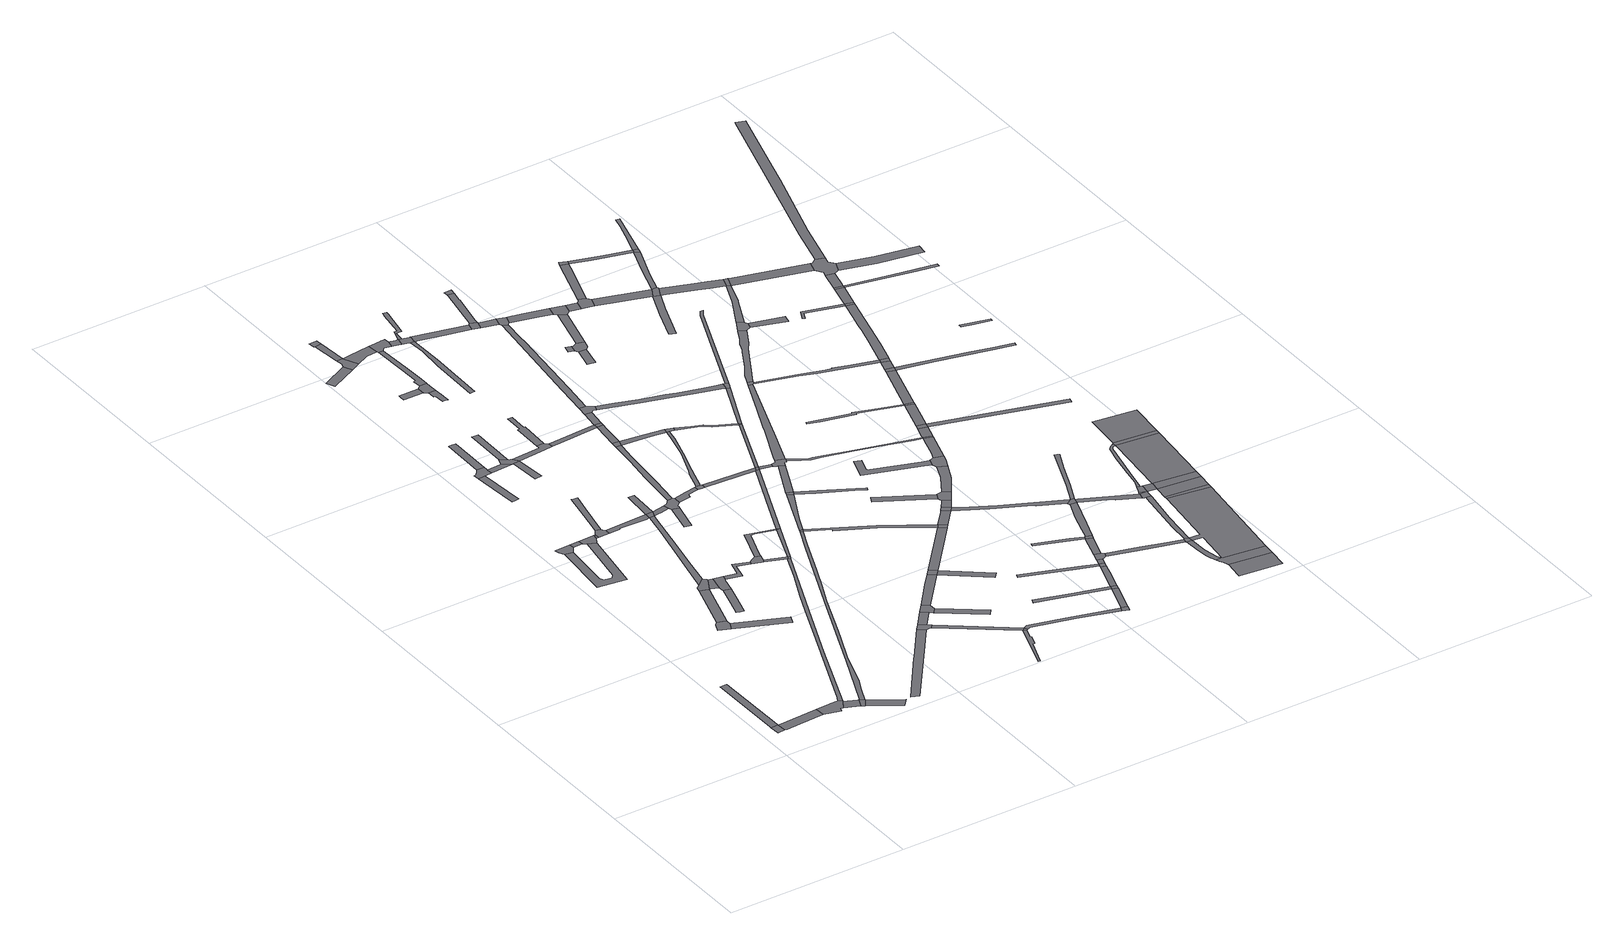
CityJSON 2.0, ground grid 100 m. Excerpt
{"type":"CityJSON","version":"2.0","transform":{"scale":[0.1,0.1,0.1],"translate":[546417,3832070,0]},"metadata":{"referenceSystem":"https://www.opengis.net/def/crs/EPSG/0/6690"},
"CityObjects":{
"road1":{"type":"Road","geometry":[{"type":"MultiSurface","lod":"1","boundaries":[[[0,1,2,3]]]}]},
"road2":{"type":"Road","attributes":{"RoadStructureAttribute.sectionType":"1"},"geometry":[{"type":"MultiSurface","lod":"1","boundaries":[[[4,5,6,7,8,9,1,0]]]}]},
"road3":{"type":"Road","attributes":{"RoadStructureAttribute.sectionType":"1"},"geometry":[{"type":"MultiSurface","lod":"1","boundaries":[[[10,11,0,3,12,13,14]]]}]},
"road4":{"type":"Road","attributes":{"RoadStructureAttribute.sectionType":"1"},"geometry":[{"type":"MultiSurface","lod":"1","boundaries":[[[15,16,17,18,10,14,19,20,21,22,23,24,25]]]}]},
"road5":{"type":"Road","geometry":[{"type":"MultiSurface","lod":"1","boundaries":[[[26,24,23,27,28]]]}]},
"road6":{"type":"Road","geometry":[{"type":"MultiSurface","lod":"1","boundaries":[[[28,27,29,30,31,32]]]}]},
"road7":{"type":"Road","attributes":{"RoadStructureAttribute.sectionType":"1"},"geometry":[{"type":"MultiSurface","lod":"1","boundaries":[[[33,30,29,34,35]]]}]},
"road8":{"type":"Road","geometry":[{"type":"MultiSurface","lod":"1","boundaries":[[[36,37,38,39,40,41,42]]]}]},
"road9":{"type":"Road","attributes":{"RoadStructureAttribute.sectionType":"1"},"geometry":[{"type":"MultiSurface","lod":"1","boundaries":[[[43,44,45,46,47,48,49,50,51,52]]]}]},
"road10":{"type":"Road","geometry":[{"type":"MultiSurface","lod":"1","boundaries":[[[53,54,55,56,57,58,49,48,59]]]}]},
"road11":{"type":"Road","attributes":{"RoadStructureAttribute.sectionType":"1"},"geometry":[{"type":"MultiSurface","lod":"1","boundaries":[[[60,36,42,61,62]]]}]},
"road12":{"type":"Road","attributes":{"RoadStructureAttribute.sectionType":"1"},"geometry":[{"type":"MultiSurface","lod":"1","boundaries":[[[63,53,59,64]]]}]},
"road13":{"type":"Road","attributes":{"RoadStructureAttribute.sectionType":"1"},"geometry":[{"type":"MultiSurface","lod":"1","boundaries":[[[65,66,40,39]]]}]},
"road14":{"type":"Road","geometry":[{"type":"MultiSurface","lod":"1","boundaries":[[[67,63,64,43,52,68]]]}]},
"road15":{"type":"Road","attributes":{"RoadStructureAttribute.sectionType":"1"},"geometry":[{"type":"MultiSurface","lod":"1","boundaries":[[[69,70,71,72,73,74,75]]]}]},
"road16":{"type":"Road","geometry":[{"type":"MultiSurface","lod":"1","boundaries":[[[76,77,78,79,60,62,80]]]}]},
"road17":{"type":"Road","attributes":{"RoadStructureAttribute.sectionType":"1"},"geometry":[{"type":"MultiSurface","lod":"1","boundaries":[[[81,67,68,82]]]}]},
"road18":{"type":"Road","attributes":{"RoadStructureAttribute.sectionType":"1"},"geometry":[{"type":"MultiSurface","lod":"1","boundaries":[[[80,62,83,84,85]]]}]},
"road19":{"type":"Road","attributes":{"RoadStructureAttribute.sectionType":"1"},"geometry":[{"type":"MultiSurface","lod":"1","boundaries":[[[86,87,88,89,90,91,92,93,94,15,25,95,96,97]]]}]},
"road20":{"type":"Road","attributes":{"RoadStructureAttribute.sectionType":"1"},"geometry":[{"type":"MultiSurface","lod":"1","boundaries":[[[98,99,100,101,102,103,104,105,106,107]]]}]},
"road21":{"type":"Road","geometry":[{"type":"MultiSurface","lod":"1","boundaries":[[[108,81,82,109,110,111,112,113]]]}]},
"road22":{"type":"Road","geometry":[{"type":"MultiSurface","lod":"1","boundaries":[[[85,84,69,75,114,115,116]]]}]},
"road23":{"type":"Road","geometry":[{"type":"MultiSurface","lod":"1","boundaries":[[[117,118,119,120,121,107,106,122,123,124,125,126]]]}]},
"road24":{"type":"Road","attributes":{"RoadStructureAttribute.sectionType":"1"},"geometry":[{"type":"MultiSurface","lod":"1","boundaries":[[[127,128,129,130,131,132,133,134]]]}]},
"road25":{"type":"Road","attributes":{"RoadStructureAttribute.sectionType":"1"},"geometry":[{"type":"MultiSurface","lod":"1","boundaries":[[[135,136,137,138,139,140,108,113]]]}]},
"road26":{"type":"Road","attributes":{"RoadStructureAttribute.sectionType":"1"},"geometry":[{"type":"MultiSurface","lod":"1","boundaries":[[[141,142,143,144,117,126]]]}]},
"road27":{"type":"Road","attributes":{"RoadStructureAttribute.sectionType":"1"},"geometry":[{"type":"MultiSurface","lod":"1","boundaries":[[[145,146,147,148,149,150,151,152,153,154,155,156,78,77]]]}]},
"road28":{"type":"Road","attributes":{"RoadStructureAttribute.sectionType":"1"},"geometry":[{"type":"MultiSurface","lod":"1","boundaries":[[[157,158,159,160,161,32,31,162,163,164,165,166,167,168,169,170,171]]]}]},
"road29":{"type":"Road","attributes":{"RoadStructureAttribute.sectionType":"1"},"geometry":[{"type":"MultiSurface","lod":"1","boundaries":[[[172,110,109,173,174,175,149]]]}]},
"road30":{"type":"Road","attributes":{"RoadStructureAttribute.sectionType":"1"},"geometry":[{"type":"MultiSurface","lod":"1","boundaries":[[[176,177,123,122,178]]]}]},
"road31":{"type":"Road","attributes":{"RoadStructureAttribute.sectionType":"1"},"geometry":[{"type":"MultiSurface","lod":"1","boundaries":[[[179,180,116,115,181,182,183,184]]]}]},
"road32":{"type":"Road","geometry":[{"type":"MultiSurface","lod":"1","boundaries":[[[185,186,187,188,189,178]]]}]},
"road33":{"type":"Road","geometry":[{"type":"MultiSurface","lod":"1","boundaries":[[[190,191,192,176,178,189,193,194,195]]]}]},
"road34":{"type":"Road","attributes":{"RoadStructureAttribute.sectionType":"1"},"geometry":[{"type":"MultiSurface","lod":"1","boundaries":[[[196,197,198,199,200,190,195]]]}]},
"road35":{"type":"Road","attributes":{"RoadStructureAttribute.sectionType":"1"},"geometry":[{"type":"MultiSurface","lod":"1","boundaries":[[[201,202,203,204,205]]]}]},
"road36":{"type":"Road","geometry":[{"type":"MultiSurface","lod":"1","boundaries":[[[206,172,149,148]]]}]},
"road37":{"type":"Road","geometry":[{"type":"MultiSurface","lod":"1","boundaries":[[[207,208,209,184,183,210,211,212,213]]]}]},
"road38":{"type":"Road","geometry":[{"type":"MultiSurface","lod":"1","boundaries":[[[214,215,172,206]]]}]},
"road39":{"type":"Road","attributes":{"RoadStructureAttribute.sectionType":"1"},"geometry":[{"type":"MultiSurface","lod":"1","boundaries":[[[216,206,148,217,218,219,220]]]}]},
"road40":{"type":"Road","geometry":[{"type":"MultiSurface","lod":"1","boundaries":[[[221,222,193,189,223,224,225,226]]]}]},
"road41":{"type":"Road","geometry":[{"type":"MultiSurface","lod":"1","boundaries":[[[227,127,134,228,229,230,231,232]]]}]},
"road42":{"type":"Road","attributes":{"RoadStructureAttribute.sectionType":"1"},"geometry":[{"type":"MultiSurface","lod":"1","boundaries":[[[233,212,211,86,234]]]}]},
"road43":{"type":"Road","geometry":[{"type":"MultiSurface","lod":"1","boundaries":[[[235,236,237,238,239,240]]]}]},
"road44":{"type":"Road","attributes":{"RoadStructureAttribute.sectionType":"1"},"geometry":[{"type":"MultiSurface","lod":"1","boundaries":[[[241,242,243,244,245]]]}]},
"road45":{"type":"Road","geometry":[{"type":"MultiSurface","lod":"1","boundaries":[[[246,247,248,249,250,201,205,251]]]}]},
"road46":{"type":"Road","attributes":{"RoadStructureAttribute.sectionType":"1"},"geometry":[{"type":"MultiSurface","lod":"1","boundaries":[[[252,227,232,253,254]]]}]},
"road47":{"type":"Road","attributes":{"RoadStructureAttribute.sectionType":"1"},"geometry":[{"type":"MultiSurface","lod":"1","boundaries":[[[255,256,257,258,248,247]]]}]},
"road48":{"type":"Road","geometry":[{"type":"MultiSurface","lod":"1","boundaries":[[[234,86,97,259]]]}]},
"road49":{"type":"Road","geometry":[{"type":"MultiSurface","lod":"1","boundaries":[[[260,261,262,216,220,235,240,263,264,265,266,267,268]]]}]},
"road50":{"type":"Road","geometry":[{"type":"MultiSurface","lod":"1","boundaries":[[[269,270,271,272,273,257,256]]]}]},
"road51":{"type":"Road","attributes":{"RoadStructureAttribute.sectionType":"1"},"geometry":[{"type":"MultiSurface","lod":"1","boundaries":[[[274,207,213,275,276,277,278,279]]]}]},
"road52":{"type":"Road","geometry":[{"type":"MultiSurface","lod":"1","boundaries":[[[280,281,282,283,284,285,286,287,288,289,290]]]}]},
"road53":{"type":"Road","attributes":{"RoadStructureAttribute.sectionType":"1"},"geometry":[{"type":"MultiSurface","lod":"1","boundaries":[[[291,292,293,245,244,290,289]]]}]},
"road54":{"type":"Road","attributes":{"RoadStructureAttribute.sectionType":"1"},"geometry":[{"type":"MultiSurface","lod":"1","boundaries":[[[294,295,296,297,298,299,221,226]]]}]},
"road55":{"type":"Road","geometry":[{"type":"MultiSurface","lod":"1","boundaries":[[[300,252,254,301,302,303]]]}]},
"road56":{"type":"Road","attributes":{"RoadStructureAttribute.sectionType":"1"},"geometry":[{"type":"MultiSurface","lod":"1","boundaries":[[[304,305,246,251,306,307]]]}]},
"road57":{"type":"Road","attributes":{"RoadStructureAttribute.sectionType":"1"},"geometry":[{"type":"MultiSurface","lod":"1","boundaries":[[[308,278,234,259]]]}]},
"road58":{"type":"Road","attributes":{"RoadStructureAttribute.sectionType":"1"},"geometry":[{"type":"MultiSurface","lod":"1","boundaries":[[[230,229,309,310]]]}]},
"road59":{"type":"Road","attributes":{"RoadStructureAttribute.sectionType":"1"},"geometry":[{"type":"MultiSurface","lod":"1","boundaries":[[[311,312,313,314,315,293,292,316,317,318]]]}]},
"road60":{"type":"Road","attributes":{"RoadStructureAttribute.sectionType":"1"},"geometry":[{"type":"MultiSurface","lod":"1","boundaries":[[[319,320,268,267,321,322,323,324]]]}]},
"road61":{"type":"Road","attributes":{"RoadStructureAttribute.sectionType":"1"},"geometry":[{"type":"MultiSurface","lod":"1","boundaries":[[[325,326,327,261,260,328,329,330,331,332]]]}]},
"road62":{"type":"Road","attributes":{"RoadStructureAttribute.sectionType":"1"},"geometry":[{"type":"MultiSurface","lod":"1","boundaries":[[[309,333,334,335,336,337,338,339]]]}]},
"road63":{"type":"Road","attributes":{"RoadStructureAttribute.sectionType":"1"},"geometry":[{"type":"MultiSurface","lod":"1","boundaries":[[[340,341,302,301]]]}]},
"road64":{"type":"Road","geometry":[{"type":"MultiSurface","lod":"1","boundaries":[[[279,278,308]]]}]},
"road65":{"type":"Road","attributes":{"RoadStructureAttribute.sectionType":"1"},"geometry":[{"type":"MultiSurface","lod":"1","boundaries":[[[342,225,224,343,344]]]}]},
"road66":{"type":"Road","geometry":[{"type":"MultiSurface","lod":"1","boundaries":[[[345,346,347,348,304,307,349,311,318,350,351,352,353,354]]]}]},
"road67":{"type":"Road","attributes":{"RoadStructureAttribute.sectionType":"1"},"geometry":[{"type":"MultiSurface","lod":"1","boundaries":[[[355,356,300,303,357]]]}]},
"road68":{"type":"Road","geometry":[{"type":"MultiSurface","lod":"1","boundaries":[[[358,319,324,359,360,361,362]]]}]},
"road69":{"type":"Road","geometry":[{"type":"MultiSurface","lod":"1","boundaries":[[[363,364,157,171,365]]]}]},
"road70":{"type":"Road","geometry":[{"type":"MultiSurface","lod":"1","boundaries":[[[310,309,339,366]]]}]},
"road71":{"type":"Road","attributes":{"RoadStructureAttribute.sectionType":"1"},"geometry":[{"type":"MultiSurface","lod":"1","boundaries":[[[367,368,369,370,371,372,373,374]]]}]},
"road72":{"type":"Road","geometry":[{"type":"MultiSurface","lod":"1","boundaries":[[[375,325,332,376]]]}]},
"road73":{"type":"Road","geometry":[{"type":"MultiSurface","lod":"1","boundaries":[[[377,354,353,378,379,380]]]}]},
"road74":{"type":"Road","attributes":{"RoadStructureAttribute.sectionType":"1"},"geometry":[{"type":"MultiSurface","lod":"1","boundaries":[[[381,382,344,375,376]]]}]},
"road75":{"type":"Road","geometry":[{"type":"MultiSurface","lod":"1","boundaries":[[[380,379,383,367,374,384,385,386]]]}]},
"road76":{"type":"Road","geometry":[{"type":"MultiSurface","lod":"1","boundaries":[[[342,344,382,387]]]}]},
"road77":{"type":"Road","attributes":{"RoadStructureAttribute.sectionType":"1"},"geometry":[{"type":"MultiSurface","lod":"1","boundaries":[[[388,364,363,389,390,391]]]}]},
"road78":{"type":"Road","attributes":{"RoadStructureAttribute.sectionType":"1"},"geometry":[{"type":"MultiSurface","lod":"1","boundaries":[[[392,393,394,279,308]]]}]},
"road79":{"type":"Road","geometry":[{"type":"MultiSurface","lod":"1","boundaries":[[[395,355,357,396]]]}]},
"road80":{"type":"Road","attributes":{"RoadStructureAttribute.sectionType":"1"},"geometry":[{"type":"MultiSurface","lod":"1","boundaries":[[[397,398,399,400,401,358,362,402,403,404,405]]]}]},
"road81":{"type":"Road","attributes":{"RoadStructureAttribute.sectionType":"1"},"geometry":[{"type":"MultiSurface","lod":"1","boundaries":[[[406,342,387,407,408]]]}]},
"road82":{"type":"Road","attributes":{"RoadStructureAttribute.sectionType":"1"},"geometry":[{"type":"MultiSurface","lod":"1","boundaries":[[[409,361,360,393,410]]]}]},
"road83":{"type":"Road","attributes":{"RoadStructureAttribute.sectionType":"1"},"geometry":[{"type":"MultiSurface","lod":"1","boundaries":[[[411,412,413,414,415,380,386,416,417,418,419]]]}]},
"road84":{"type":"Road","attributes":{"RoadStructureAttribute.sectionType":"1"},"geometry":[{"type":"MultiSurface","lod":"1","boundaries":[[[420,376,332,421,422,397,423]]]}]},
"road85":{"type":"Road","geometry":[{"type":"MultiSurface","lod":"1","boundaries":[[[424,406,408,425,426,427,428,429,430,431]]]}]},
"road86":{"type":"Road","attributes":{"RoadStructureAttribute.sectionType":"1"},"geometry":[{"type":"MultiSurface","lod":"1","boundaries":[[[432,433,396,357]]]}]},
"road87":{"type":"Road","geometry":[{"type":"MultiSurface","lod":"1","boundaries":[[[434,388,391,435]]]}]},
"road88":{"type":"Road","attributes":{"RoadStructureAttribute.sectionType":"1"},"geometry":[{"type":"MultiSurface","lod":"1","boundaries":[[[436,437,438,310,366,439,440,441,442]]]}]},
"road89":{"type":"Road","attributes":{"RoadStructureAttribute.sectionType":"1"},"geometry":[{"type":"MultiSurface","lod":"1","boundaries":[[[443,363,365,444,445,446,447,448]]]}]},
"road90":{"type":"Road","attributes":{"RoadStructureAttribute.sectionType":"1"},"geometry":[{"type":"MultiSurface","lod":"1","boundaries":[[[384,374,449,450,451,452,453]]]}]},
"road91":{"type":"Road","geometry":[{"type":"MultiSurface","lod":"1","boundaries":[[[454,423,397,405,455,456]]]}]},
"road92":{"type":"Road","geometry":[{"type":"MultiSurface","lod":"1","boundaries":[[[410,393,392,457]]]}]},
"road93":{"type":"Road","attributes":{"RoadStructureAttribute.sectionType":"1"},"geometry":[{"type":"MultiSurface","lod":"1","boundaries":[[[447,395,396,458,459]]]}]},
"road94":{"type":"Road","attributes":{"RoadStructureAttribute.sectionType":"1"},"geometry":[{"type":"MultiSurface","lod":"1","boundaries":[[[460,434,435,461,462,463]]]}]},
"road95":{"type":"Road","attributes":{"RoadStructureAttribute.sectionType":"1"},"geometry":[{"type":"MultiSurface","lod":"1","boundaries":[[[457,392,464,465]]]}]},
"road96":{"type":"Road","attributes":{"RoadStructureAttribute.sectionType":"1"},"geometry":[{"type":"MultiSurface","lod":"1","boundaries":[[[466,467,424,431,468,469,470,471]]]}]},
"road97":{"type":"Road","attributes":{"RoadStructureAttribute.sectionType":"1"},"geometry":[{"type":"MultiSurface","lod":"1","boundaries":[[[472,473,474,475,476,477,478,435,391]]]}]},
"road98":{"type":"Road","attributes":{"RoadStructureAttribute.sectionType":"1"},"geometry":[{"type":"MultiSurface","lod":"1","boundaries":[[[479,480,481,482,483,484,485,486,487]]]}]},
"road99":{"type":"Road","geometry":[{"type":"MultiSurface","lod":"1","boundaries":[[[488,489,465,464,490,460,463,491,492,493,494,495,496,497,498]]]}]},
"road100":{"type":"Road","geometry":[{"type":"MultiSurface","lod":"1","boundaries":[[[499,500,453,452,501,502,503]]]}]},
"road101":{"type":"Road","attributes":{"RoadStructureAttribute.sectionType":"1"},"geometry":[{"type":"MultiSurface","lod":"1","boundaries":[[[504,505,506,410,457]]]}]},
"road102":{"type":"Road","attributes":{"RoadStructureAttribute.sectionType":"1"},"geometry":[{"type":"MultiSurface","lod":"1","boundaries":[[[507,508,509,456,455,510,511,512,505,513]]]}]},
"road103":{"type":"Road","geometry":[{"type":"MultiSurface","lod":"1","boundaries":[[[514,442,441,515,516]]]}]},
"road104":{"type":"Road","geometry":[{"type":"MultiSurface","lod":"1","boundaries":[[[448,447,459,517]]]}]},
"road105":{"type":"Road","attributes":{"RoadStructureAttribute.sectionType":"1"},"geometry":[{"type":"MultiSurface","lod":"1","boundaries":[[[518,502,501,519,520]]]}]},
"road106":{"type":"Road","attributes":{"RoadStructureAttribute.sectionType":"1"},"geometry":[{"type":"MultiSurface","lod":"1","boundaries":[[[521,522,523,524,525,526,527,427,426,528,529,530,531,532,533]]]}]},
"road107":{"type":"Road","attributes":{"RoadStructureAttribute.sectionType":"1"},"geometry":[{"type":"MultiSurface","lod":"1","boundaries":[[[534,535,499,503,536,537,538,539]]]}]},
"road108":{"type":"Road","attributes":{"RoadStructureAttribute.sectionType":"1"},"geometry":[{"type":"MultiSurface","lod":"1","boundaries":[[[540,541,542,543,544,545,546,547]]]}]},
"road109":{"type":"Road","attributes":{"RoadStructureAttribute.sectionType":"1"},"geometry":[{"type":"MultiSurface","lod":"1","boundaries":[[[486,514,516,548]]]}]},
"road110":{"type":"Road","geometry":[{"type":"MultiSurface","lod":"1","boundaries":[[[520,519,549,466,471,550,551,552]]]}]},
"road111":{"type":"Road","attributes":{"RoadStructureAttribute.sectionType":"1"},"geometry":[{"type":"MultiSurface","lod":"1","boundaries":[[[553,554,448,517,555,556]]]}]},
"road112":{"type":"Road","attributes":{"RoadStructureAttribute.sectionType":"1"},"geometry":[{"type":"MultiSurface","lod":"1","boundaries":[[[557,558,559,560]]]}]},
"road113":{"type":"Road","geometry":[{"type":"MultiSurface","lod":"1","boundaries":[[[561,562,563,564]]]}]},
"road114":{"type":"Road","attributes":{"RoadStructureAttribute.sectionType":"1"},"geometry":[{"type":"MultiSurface","lod":"1","boundaries":[[[565,566,567,568]]]}]},
"road115":{"type":"Road","geometry":[{"type":"MultiSurface","lod":"1","boundaries":[[[513,505,504]]]}]},
"road116":{"type":"Road","geometry":[{"type":"MultiSurface","lod":"1","boundaries":[[[569,570,571,534,539]]]}]},
"road117":{"type":"Road","geometry":[{"type":"MultiSurface","lod":"1","boundaries":[[[487,486,548,572]]]}]},
"road118":{"type":"Road","geometry":[{"type":"MultiSurface","lod":"1","boundaries":[[[573,574,564,563,557,560,575,576]]]}]},
"road119":{"type":"Road","geometry":[{"type":"MultiSurface","lod":"1","boundaries":[[[577,553,556,578]]]}]},
"road120":{"type":"Road","attributes":{"RoadStructureAttribute.sectionType":"1"},"geometry":[{"type":"MultiSurface","lod":"1","boundaries":[[[579,580,581,582,583,488,498,584,585,586,587]]]}]},
"road121":{"type":"Road","attributes":{"RoadStructureAttribute.sectionType":"1"},"geometry":[{"type":"MultiSurface","lod":"1","boundaries":[[[588,589,487,572,590,591]]]}]},
"road122":{"type":"Road","attributes":{"RoadStructureAttribute.sectionType":"1"},"geometry":[{"type":"MultiSurface","lod":"1","boundaries":[[[592,593,594,577,578,595,596]]]}]},
"road123":{"type":"Road","attributes":{"RoadStructureAttribute.sectionType":"1"},"geometry":[{"type":"MultiSurface","lod":"1","boundaries":[[[597,598,599,600,552,551,601,602,603]]]}]},
"road124":{"type":"Road","attributes":{"RoadStructureAttribute.sectionType":"1"},"geometry":[{"type":"MultiSurface","lod":"1","boundaries":[[[532,513,504,604]]]}]},
"road125":{"type":"Road","geometry":[{"type":"MultiSurface","lod":"1","boundaries":[[[605,568,567,592,596,606,607]]]}]},
"road126":{"type":"Road","attributes":{"RoadStructureAttribute.sectionType":"1"},"geometry":[{"type":"MultiSurface","lod":"1","boundaries":[[[608,573,576,609]]]}]},
"road127":{"type":"Road","geometry":[{"type":"MultiSurface","lod":"1","boundaries":[[[547,546,588,591,610]]]}]},
"road128":{"type":"Road","attributes":{"RoadStructureAttribute.sectionType":"1"},"geometry":[{"type":"MultiSurface","lod":"1","boundaries":[[[547,610,611,612]]]}]},
"road129":{"type":"Road","attributes":{"RoadStructureAttribute.sectionType":"1"},"geometry":[{"type":"MultiSurface","lod":"1","boundaries":[[[613,614,615,616,617,618,619]]]}]},
"road130":{"type":"Road","attributes":{"RoadStructureAttribute.sectionType":"1"},"geometry":[{"type":"MultiSurface","lod":"1","boundaries":[[[620,621,622,623,496,495,624,625,626,627,628,629,630,631,632]]]}]},
"road131":{"type":"Road","attributes":{"RoadStructureAttribute.sectionType":"1"},"geometry":[{"type":"MultiSurface","lod":"1","boundaries":[[[633,634,635,636,637,638,639,640,641,642,643,644,645,646,647,648]]]}]},
"road132":{"type":"Road","geometry":[{"type":"MultiSurface","lod":"1","boundaries":[[[649,612,611,650,651,652,653,654]]]}]},
"road133":{"type":"Road","geometry":[{"type":"MultiSurface","lod":"1","boundaries":[[[533,532,604,655,656,657]]]}]},
"road134":{"type":"Road","geometry":[{"type":"MultiSurface","lod":"1","boundaries":[[[603,602,608,609,658,659]]]}]},
"road135":{"type":"Road","attributes":{"RoadStructureAttribute.sectionType":"1"},"geometry":[{"type":"MultiSurface","lod":"1","boundaries":[[[618,649,654,660]]]}]},
"road136":{"type":"Road","attributes":{"RoadStructureAttribute.sectionType":"1"},"geometry":[{"type":"MultiSurface","lod":"1","boundaries":[[[661,662,663,605,607,664,665,666,667]]]}]},
"road137":{"type":"Road","attributes":{"RoadStructureAttribute.sectionType":"1"},"geometry":[{"type":"MultiSurface","lod":"1","boundaries":[[[668,669,670,671,672,578,556,673,674,675,676,677]]]}]},
"road138":{"type":"Road","geometry":[{"type":"MultiSurface","lod":"1","boundaries":[[[678,619,618,660,679]]]}]},
"road139":{"type":"Road","attributes":{"RoadStructureAttribute.sectionType":"1"},"geometry":[{"type":"MultiSurface","lod":"1","boundaries":[[[659,658,680,681]]]}]},
"road140":{"type":"Road","geometry":[{"type":"MultiSurface","lod":"1","boundaries":[[[682,579,587,683,684,685]]]}]},
"road141":{"type":"Road","geometry":[{"type":"MultiSurface","lod":"1","boundaries":[[[686,648,647,661,667,687,688]]]}]},
"road142":{"type":"Road","geometry":[{"type":"MultiSurface","lod":"1","boundaries":[[[689,690,681,680,691,692,693,694]]]}]},
"road143":{"type":"Road","attributes":{"RoadStructureAttribute.sectionType":"1"},"geometry":[{"type":"MultiSurface","lod":"1","boundaries":[[[695,696,697,678,679,698,699]]]}]},
"road144":{"type":"Road","attributes":{"RoadStructureAttribute.sectionType":"1"},"geometry":[{"type":"MultiSurface","lod":"1","boundaries":[[[700,701,653,652,702,703,704]]]}]},
"road145":{"type":"Road","attributes":{"RoadStructureAttribute.sectionType":"1"},"geometry":[{"type":"MultiSurface","lod":"1","boundaries":[[[705,706,707,708,709,710,711,712,713,714,715]]]}]},
"road146":{"type":"Road","attributes":{"RoadStructureAttribute.sectionType":"1"},"geometry":[{"type":"MultiSurface","lod":"1","boundaries":[[[631,716,717,686,688,718]]]}]},
"road147":{"type":"Road","attributes":{"RoadStructureAttribute.sectionType":"1"},"geometry":[{"type":"MultiSurface","lod":"1","boundaries":[[[719,720,721,722,723,724,657,656]]]}]},
"road148":{"type":"Road","attributes":{"RoadStructureAttribute.sectionType":"1"},"geometry":[{"type":"MultiSurface","lod":"1","boundaries":[[[725,689,694,726,727]]]}]},
"road149":{"type":"Road","geometry":[{"type":"MultiSurface","lod":"1","boundaries":[[[677,676,728,729,695,699,730,731]]]}]},
"road150":{"type":"Road","geometry":[{"type":"MultiSurface","lod":"1","boundaries":[[[632,631,718,732]]]}]},
"road151":{"type":"Road","attributes":{"RoadStructureAttribute.sectionType":"1"},"geometry":[{"type":"MultiSurface","lod":"1","boundaries":[[[733,734,735,736,737,738,739,740,682,685,741,742,743]]]}]},
"road152":{"type":"Road","attributes":{"RoadStructureAttribute.sectionType":"1"},"geometry":[{"type":"MultiSurface","lod":"1","boundaries":[[[744,745,632,732,746]]]}]},
"road153":{"type":"Road","attributes":{"RoadStructureAttribute.sectionType":"1"},"geometry":[{"type":"MultiSurface","lod":"1","boundaries":[[[693,692,747,748]]]}]},
"road154":{"type":"Road","attributes":{"RoadStructureAttribute.sectionType":"1"},"geometry":[{"type":"MultiSurface","lod":"1","boundaries":[[[747,749,750,751,752,753,754,755,756]]]}]},
"road155":{"type":"Road","geometry":[{"type":"MultiSurface","lod":"1","boundaries":[[[757,744,746,758]]]}]},
"road156":{"type":"Road","attributes":{"RoadStructureAttribute.sectionType":"1"},"geometry":[{"type":"MultiSurface","lod":"1","boundaries":[[[759,760,761,762,763,764,765,766,767,768]]]}]},
"road157":{"type":"Road","geometry":[{"type":"MultiSurface","lod":"1","boundaries":[[[769,725,727,770]]]}]},
"road158":{"type":"Road","geometry":[{"type":"MultiSurface","lod":"1","boundaries":[[[771,704,703,759,768,772]]]}]},
"road159":{"type":"Road","attributes":{"RoadStructureAttribute.sectionType":"1"},"geometry":[{"type":"MultiSurface","lod":"1","boundaries":[[[773,774,775,776,777,684,683,778,779,780,781]]]}]},
"road160":{"type":"Road","attributes":{"RoadStructureAttribute.sectionType":"1"},"geometry":[{"type":"MultiSurface","lod":"1","boundaries":[[[714,757,758,782,783]]]}]},
"road161":{"type":"Road","attributes":{"RoadStructureAttribute.sectionType":"1"},"geometry":[{"type":"MultiSurface","lod":"1","boundaries":[[[784,730,699,785,786,787,788,789]]]}]},
"road162":{"type":"Road","geometry":[{"type":"MultiSurface","lod":"1","boundaries":[[[790,791,792,793,794,795]]]}]},
"road163":{"type":"Road","attributes":{"RoadStructureAttribute.sectionType":"1"},"geometry":[{"type":"MultiSurface","lod":"1","boundaries":[[[796,797,798,799,800,801,802,677,731]]]}]},
"road164":{"type":"Road","geometry":[{"type":"MultiSurface","lod":"1","boundaries":[[[764,763,803,804,805,790,795,806,807]]]}]},
"road165":{"type":"Road","geometry":[{"type":"MultiSurface","lod":"1","boundaries":[[[808,809,748,747,756,810]]]}]},
"road166":{"type":"Road","geometry":[{"type":"MultiSurface","lod":"1","boundaries":[[[715,714,783,811]]]}]},
"road167":{"type":"Road","attributes":{"RoadStructureAttribute.sectionType":"1"},"geometry":[{"type":"MultiSurface","lod":"1","boundaries":[[[812,813,814,771,772,815,816,817]]]}]},
"road168":{"type":"Road","geometry":[{"type":"MultiSurface","lod":"1","boundaries":[[[818,819,733,743,820,821,822]]]}]},
"road169":{"type":"Road","attributes":{"RoadStructureAttribute.sectionType":"1"},"geometry":[{"type":"MultiSurface","lod":"1","boundaries":[[[823,770,727,824,825,826]]]}]},
"road170":{"type":"Road","attributes":{"RoadStructureAttribute.sectionType":"1"},"geometry":[{"type":"MultiSurface","lod":"1","boundaries":[[[827,828,715,811,829]]]}]},
"road171":{"type":"Road","geometry":[{"type":"MultiSurface","lod":"1","boundaries":[[[789,788,830,812,817,831,832]]]}]},
"road172":{"type":"Road","attributes":{"RoadStructureAttribute.sectionType":"1"},"geometry":[{"type":"MultiSurface","lod":"1","boundaries":[[[833,834,789,832]]]}]},
"road173":{"type":"Road","attributes":{"RoadStructureAttribute.sectionType":"1"},"geometry":[{"type":"MultiSurface","lod":"1","boundaries":[[[825,835,836,748,809,837,838]]]}]},
"road174":{"type":"Road","geometry":[{"type":"MultiSurface","lod":"1","boundaries":[[[839,840,841,772,768,842,843,844,807,806,845]]]}]},
"road175":{"type":"Road","geometry":[{"type":"MultiSurface","lod":"1","boundaries":[[[846,847,848,833,832,849,850,851]]]}]},
"road176":{"type":"Road","geometry":[{"type":"MultiSurface","lod":"1","boundaries":[[[852,853,821,820]]]}]},
"road177":{"type":"Road","attributes":{"RoadStructureAttribute.sectionType":"1"},"geometry":[{"type":"MultiSurface","lod":"1","boundaries":[[[854,855,810,756,856,857,858,859,860]]]}]},
"road178":{"type":"Road","attributes":{"RoadStructureAttribute.sectionType":"1"},"geometry":[{"type":"MultiSurface","lod":"1","boundaries":[[[859,861,818,822,862,863,864]]]}]},
"road179":{"type":"Road","attributes":{"RoadStructureAttribute.sectionType":"1"},"geometry":[{"type":"MultiSurface","lod":"1","boundaries":[[[849,832,865,866]]]}]},
"road180":{"type":"Road","geometry":[{"type":"MultiSurface","lod":"1","boundaries":[[[867,827,829,868]]]}]},
"road181":{"type":"Road","attributes":{"RoadStructureAttribute.sectionType":"1"},"geometry":[{"type":"MultiSurface","lod":"1","boundaries":[[[780,867,868,869,870]]]}]},
"road182":{"type":"Road","attributes":{"RoadStructureAttribute.sectionType":"1"},"geometry":[{"type":"MultiSurface","lod":"1","boundaries":[[[758,746,871,872]]]}]},
"road183":{"type":"Road","geometry":[{"type":"MultiSurface","lod":"1","boundaries":[[[826,825,838,873]]]}]},
"road184":{"type":"Road","geometry":[{"type":"MultiSurface","lod":"1","boundaries":[[[781,780,870,874]]]}]},
"road185":{"type":"Road","attributes":{"RoadStructureAttribute.sectionType":"1"},"geometry":[{"type":"MultiSurface","lod":"1","boundaries":[[[875,876,877,878,879,880,881,882,846,851,883,884,885,886,887,888]]]}]},
"road186":{"type":"Road","geometry":[{"type":"MultiSurface","lod":"1","boundaries":[[[889,839,845,890]]]}]},
"road187":{"type":"Road","attributes":{"function":"3","RoadStructureAttribute.sectionType":"1"},"geometry":[{"type":"MultiSurface","lod":"1","boundaries":[[[865,891,889,890,892,893]]]}]},
"road188":{"type":"Road","geometry":[{"type":"MultiSurface","lod":"1","boundaries":[[[860,859,864,894]]]}]},
"road189":{"type":"Road","geometry":[{"type":"MultiSurface","lod":"1","boundaries":[[[866,865,893,895]]]}]},
"road190":{"type":"Road","attributes":{"RoadStructureAttribute.sectionType":"1"},"geometry":[{"type":"MultiSurface","lod":"1","boundaries":[[[896,897,898,826,873,899,900]]]}]},
"road191":{"type":"Road","attributes":{"RoadStructureAttribute.sectionType":"1"},"geometry":[{"type":"MultiSurface","lod":"1","boundaries":[[[901,902,903,904,905,906,781,874,907,908]]]}]},
"road192":{"type":"Road","attributes":{"RoadStructureAttribute.sectionType":"1"},"geometry":[{"type":"MultiSurface","lod":"1","boundaries":[[[909,910,911,912,913,914,901,915]]]}]},
"road193":{"type":"Road","attributes":{"function":"3","RoadStructureAttribute.sectionType":"1"},"geometry":[{"type":"MultiSurface","lod":"1","boundaries":[[[888,916,917,866,895,918]]]}]},
"road194":{"type":"Road","geometry":[{"type":"MultiSurface","lod":"1","boundaries":[[[919,875,888,918,920]]]}]},
"road195":{"type":"Road","attributes":{"RoadStructureAttribute.sectionType":"1"},"geometry":[{"type":"MultiSurface","lod":"1","boundaries":[[[921,894,864,922,923,924]]]}]},
"road196":{"type":"Road","attributes":{"RoadStructureAttribute.sectionType":"1"},"geometry":[{"type":"MultiSurface","lod":"1","boundaries":[[[925,926,868,829,927,928,929,930]]]}]},
"road197":{"type":"Road","geometry":[{"type":"MultiSurface","lod":"1","boundaries":[[[915,901,908,931]]]}]},
"road198":{"type":"Road","attributes":{"function":"3","RoadStructureAttribute.sectionType":"1"},"geometry":[{"type":"MultiSurface","lod":"1","boundaries":[[[932,933,919,920,934,935]]]}]},
"road199":{"type":"Road","attributes":{"RoadStructureAttribute.sectionType":"1"},"geometry":[{"type":"MultiSurface","lod":"1","boundaries":[[[936,937,915,931,938,939,940]]]}]},
"road200":{"type":"Road","geometry":[{"type":"MultiSurface","lod":"1","boundaries":[[[941,936,940,942]]]}]},
"road201":{"type":"Road","attributes":{"RoadStructureAttribute.sectionType":"1"},"geometry":[{"type":"MultiSurface","lod":"1","boundaries":[[[943,941,942,944,945,946,947]]]}]},
"road202":{"type":"Road","geometry":[{"type":"MultiSurface","lod":"1","boundaries":[[[948,949,950,951,924,923,952,943,947,953,954,955,956,957,958]]]}]},
"road203":{"type":"Road","attributes":{"RoadStructureAttribute.sectionType":"1"},"geometry":[{"type":"MultiSurface","lod":"1","boundaries":[[[959,960,961,962,963,964,965]]]}]},
"road204":{"type":"Road","attributes":{"RoadStructureAttribute.sectionType":"1"},"geometry":[{"type":"MultiSurface","lod":"1","boundaries":[[[966,942,940,967,968,969]]]}]},
"road205":{"type":"Road","attributes":{"RoadStructureAttribute.sectionType":"1"},"geometry":[{"type":"MultiSurface","lod":"1","boundaries":[[[970,956,955,971,972,973]]]}]},
"road206":{"type":"Road","attributes":{"RoadStructureAttribute.sectionType":"1"},"geometry":[{"type":"MultiSurface","lod":"1","boundaries":[[[974,975,976,977,948,958,978,979,980,981]]]}]}
},
"vertices":[
[117,246,0],[77,245,0],[79,189,0],[119,191,0],
[117,258,0],[114,680,0],[74,680,0],[76,338,0],[76,337,0],[77,257,0],
[348,257,0],[122,246,0],[134,191,0],[213,195,0],[350,201,0],
[476,262,0],[466,262,0],[434,261,0],[428,260,0],[429,180,0],[440,177,0],[441,179,0],[451,203,0],[463,197,0],[492,243,0],[494,248,0],
[561,212,0],[542,162,0],[563,211,0],
[560,150,0],[589,196,0],[590,198,0],[568,210,0],
[593,194,0],[719,47,0],[756,89,0],
[381,1162,0],[364,1145,0],[344,1099,0],[407,1075,0],[427,1121,0],[425,1135,0],[428,1147,0],
[252,2083,0],[201,1789,0],[185,1769,0],[140,1776,0],[128,1800,0],[155,2062,0],[110,2067,0],[76,1739,0],[235,1717,0],[295,2067,0],
[178,2124,0],[161,2123,0],[141,2122,0],[101,2121,0],[91,2120,0],[94,2093,0],[179,2095,0],
[466,1437,0],[511,1413,0],[515,1424,0],
[230,2126,0],[231,2096,0],
[684,958,0],[704,1004,0],
[321,2130,0],[316,2100,0],
[564,1378,0],[540,1290,0],[508,1181,0],[527,1176,0],[547,1170,0],[579,1279,0],[603,1368,0],
[552,1501,0],[537,1520,0],[494,1481,0],[472,1466,0],[555,1498,0],
[328,2130,0],[330,2101,0],
[521,1422,0],[562,1409,0],[581,1492,0],
[976,1434,0],[973,1427,0],[919,1296,0],[845,1135,0],[789,1007,0],[740,885,0],[645,661,0],[640,649,0],[491,290,0],[663,659,0],[810,1006,0],[991,1428,0],
[140,2850,0],[140,2849,0],[143,2811,0],[160,2595,0],[181,2596,0],[202,2598,0],[182,2852,0],[182,2853,0],[182,2857,0],[140,2853,0],
[350,2160,0],[392,2103,0],[391,2133,0],[388,2138,0],[381,2148,0],[378,2153,0],
[624,1447,0],[626,1454,0],[632,1480,0],
[177,2922,0],[167,2910,0],[151,2891,0],[148,2888,0],[138,2887,0],[221,2860,0],[218,2892,0],[218,2896,0],[219,2909,0],[219,2922,0],
[1144,571,0],[997,376,0],[987,367,0],[785,94,0],[827,77,0],[1037,354,0],[1038,356,0],[1180,543,0],
[419,2351,0],[440,2446,0],[440,2449,0],[424,2450,0],[408,2451,0],[379,2303,0],
[221,3048,0],[223,3171,0],[202,3171,0],[181,3172,0],
[563,1653,0],[615,1898,0],[651,2083,0],[658,2110,0],[627,2107,0],[628,2107,0],[628,2106,0],[603,1974,0],[541,1696,0],[502,1516,0],[500,1511,0],[495,1486,0],
[1160,1597,0],[1104,1472,0],[914,1028,0],[787,724,0],[706,531,0],[626,282,0],[663,361,0],[726,547,0],[797,713,0],[822,773,0],[922,1019,0],[980,1142,0],[1037,1272,0],[1127,1488,0],[1173,1591,0],
[631,2141,0],[454,2104,0],[456,2109,0],[611,2105,0],
[300,2898,0],[221,2892,0],[352,2870,0],
[727,1547,0],[703,1463,0],[714,1434,0],[736,1519,0],[807,1496,0],[813,1515,0],
[353,2867,0],[365,2700,0],[405,2703,0],[392,2870,0],[392,2874,0],
[318,2942,0],[312,2929,0],[302,2903,0],[371,2905,0],[364,2908,0],[353,2913,0],
[353,2929,0],[355,3173,0],[338,3176,0],[320,3180,0],[320,3176,0],
[154,4036,0],[3,3961,0],[26,3915,0],[30,3917,0],[177,3990,0],
[670,2142,0],
[854,1538,0],[848,1534,0],[828,1523,0],[854,1482,0],[866,1477,0],[873,1493,0],[883,1529,0],
[680,2313,0],[643,2313,0],
[744,2157,0],[689,2113,0],[698,2114,0],[729,2120,0],[751,2124,0],
[534,2938,0],[533,2915,0],[547,2887,0],[593,2891,0],[591,2919,0],[574,2937,0],
[1169,603,0],[1197,544,0],[1208,544,0],[1225,565,0],[1215,573,0],[1207,579,0],
[981,1454,0],[987,1451,0],
[759,2109,0],[756,2094,0],[722,1948,0],[761,1939,0],[795,2086,0],[797,2097,0],
[232,3672,0],[232,3652,0],[233,3632,0],[344,3632,0],[344,3672,0],
[191,4098,0],[190,4098,0],[158,4097,0],[162,4063,0],[162,4057,0],[231,4017,0],
[1241,691,0],[1270,657,0],[1274,663,0],
[190,4100,0],[178,4262,0],[141,4260,0],[141,4258,0],
[999,1446,0],
[816,2190,0],[788,2187,0],[767,2162,0],[800,2111,0],[801,2114,0],[802,2121,0],[820,2136,0],[824,2139,0],[825,2181,0],
[176,4299,0],[131,4296,0],[134,4265,0],[135,4261,0],[135,4260,0],
[922,1729,0],[889,1548,0],[947,1706,0],[970,1707,0],[1078,1678,0],[1080,1685,0],
[366,3572,0],[373,3572,0],[378,3572,0],[380,3518,0],[395,3515,0],[410,3513,0],[410,3516,0],[408,3572,0],[407,3600,0],[407,3617,0],[367,3616,0],
[406,3665,0],[405,3690,0],[364,3689,0],
[583,3106,0],[574,3106,0],[577,3211,0],[553,3214,0],[550,3107,0],[539,3107,0],
[1281,738,0],[1294,648,0],[1318,679,0],[1314,710,0],
[355,4116,0],[236,4103,0],[300,4051,0],[362,4055,0],
[1098,1678,0],
[1560,279,0],[1578,292,0],
[367,4045,0],[374,3863,0],[375,3738,0],[371,3738,0],[362,3737,0],[404,3738,0],[401,3868,0],[391,4044,0],
[959,2209,0],[896,2196,0],[895,2153,0],[898,2173,0],[900,2173,0],[965,2184,0],
[845,2719,0],[829,2571,0],[809,2410,0],[816,2195,0],[835,2349,0],[862,2617,0],[865,2641,0],[874,2715,0],
[1470,12,0],[1481,8,0],[1533,153,0],[1545,150,0],[1565,207,0],[1557,210,0],[1578,268,0],
[1511,483,0],[1535,515,0],
[869,2936,0],[624,2894,0],[866,2908,0],
[456,4126,0],[435,4124,0],[430,4124,0],[428,4123,0],[363,4054,0],[394,4048,0],[396,4051,0],[411,4065,0],[448,4056,0],[458,4098,0],
[1458,947,0],[1396,876,0],[1492,917,0],
[969,2211,0],[985,2182,0],[999,2182,0],[1001,2206,0],[991,2209,0],
[1182,1609,0],[1165,1608,0],[1176,1594,0],
[1587,273,0],
[542,4029,0],[545,3934,0],[534,3787,0],[530,3502,0],[542,3502,0],[555,3502,0],[564,3837,0],[562,4029,0],
[849,2752,0],[885,2748,0],
[496,4089,0],[471,4051,0],[498,4044,0],[508,4087,0],
[898,2877,0],[903,2910,0],
[536,4035,0],[567,4074,0],[565,4074,0],[524,4083,0],
[905,2931,0],
[1289,1903,0],[1222,1697,0],[1247,1749,0],[1320,1890,0],
[1307,2167,0],[1285,2166,0],[1153,1858,0],
[1484,977,0],[1519,947,0],
[1120,2685,0],[1110,2643,0],[1072,2492,0],[1016,2344,0],[1006,2322,0],[1036,2345,0],[1072,2455,0],[1123,2620,0],[1135,2685,0],
[881,3037,0],[919,3030,0],[919,3032,0],
[1296,2190,0],[1299,2190,0],
[574,4321,0],[571,4303,0],[569,4297,0],[546,4154,0],[528,4154,0],[531,4139,0],[561,4137,0],[594,4303,0],[597,4317,0],
[1025,2729,0],[992,2704,0],[1055,2695,0],[1125,2713,0],
[889,3098,0],[934,3043,0],[952,3038,0],[961,3069,0],[949,3076,0],[929,3090,0],[927,3092,0],[924,3093,0],
[1713,739,0],[1738,770,0],
[1297,1924,0],[1330,1908,0],
[1794,255,0],[1614,301,0],[1600,304,0],[1606,282,0],[1834,221,0],[2052,153,0],[2062,178,0],
[1499,1441,0],[1301,1529,0],[1296,1520,0],[1486,1419,0],[1732,1262,0],[1746,1283,0],
[572,4027,0],[576,4026,0],[712,3996,0],[851,3962,0],[863,4006,0],
[1140,2711,0],[1160,2681,0],[1168,2699,0],
[1315,2187,0],
[1526,955,0],[1766,1233,0],
[1397,2139,0],[1362,1978,0],[1411,2086,0],[1428,2125,0],
[1373,2151,0],[1379,2172,0],
[991,3911,0],[911,3276,0],[949,3276,0],[1003,3734,0],[1003,3774,0],[1019,3901,0],
[1411,1838,0],[1609,1740,0],[1638,1725,0],[1646,1741,0],[1641,1744,0],[1599,1765,0],[1436,1856,0],
[2115,368,0],[1940,419,0],[1749,477,0],[1744,465,0],[1740,452,0],[1741,452,0],[1847,423,0],[2121,341,0],[2128,366,0],
[1411,2190,0],[1405,2175,0],[1390,2142,0],[1440,2150,0],[1443,2149,0],[1450,2146,0],[1451,2146,0],[1456,2157,0],[1463,2171,0],[1461,2172,0],[1461,2173,0],
[873,4014,0],[871,4012,0],[895,3951,0],[907,3996,0],[908,4002,0],
[1461,2546,0],[1446,2544,0],[1376,2378,0],
[1338,2612,0],[1303,2642,0],[1248,2664,0],[1283,2637,0],[1293,2632,0],[1328,2602,0],[1449,2559,0],
[2067,180,0],[2089,142,0],[2098,170,0],
[1782,1251,0],
[936,3989,0],[986,3928,0],[998,3974,0],
[1551,2896,0],[1490,2911,0],[1357,2948,0],[1302,2965,0],[1214,2991,0],[1174,3003,0],[1059,3040,0],[1160,2973,0],[1330,2922,0],[1415,2896,0],[1566,2850,0],[1573,2847,0],[1582,2888,0],
[923,4283,0],[922,4271,0],[911,4021,0],[947,4211,0],[947,4212,0],[959,4276,0],
[2100,598,0],[1810,700,0],[1806,689,0],[1802,678,0],[1938,629,0],[2076,583,0],[2186,541,0],[2193,561,0],
[2150,331,0],
[992,3918,0],[1025,3906,0],[1031,3910,0],[1048,3961,0],
[1826,1376,0],[1814,1360,0],[1864,1346,0],[1865,1346,0],
[1165,3510,0],[1140,3398,0],[1183,3389,0],[1209,3511,0],
[1135,3580,0],[1124,3538,0],[1155,3530,0],[1165,3573,0],
[1611,1659,0],[1592,1624,0],[1873,1471,0],[1892,1506,0],
[964,4307,0],[927,4306,0],[923,4306,0],
[2158,356,0],
[1197,3580,0],[1178,3570,0],[1228,3524,0],[1240,3569,0],
[1846,1400,0],[1883,1372,0],
[1678,2811,0],[1595,2614,0],[1528,2459,0],[1517,2433,0],[1418,2207,0],[1467,2188,0],[1554,2418,0],[1556,2426,0],[1699,2803,0],
[2186,534,0],[2159,461,0],[2196,472,0],[2213,525,0],
[1881,1447,0],[1874,1437,0],[1871,1433,0],[1885,1375,0],[1918,1421,0],
[1138,3939,0],[1082,3953,0],[1081,3953,0],[1080,3953,0],[1170,3876,0],[1250,3856,0],[1263,3908,0],
[1592,2839,0],
[1922,1510,0],[1950,1467,0],[1961,1484,0],
[1265,3838,0],[1306,3818,0],
[2222,552,0],
[2233,584,0],[2204,594,0],
[2203,824,0],[2024,889,0],[2023,890,0],[2020,880,0],[2018,870,0],[2264,780,0],[2271,797,0],
[1759,2057,0],[1633,2096,0],[1578,2108,0],[1561,2112,0],[1518,2117,0],[1561,2097,0],[1581,2093,0],[1611,2085,0],[1764,2047,0],[1897,2011,0],[2067,1960,0],[2111,1950,0],[2114,1958,0],
[1993,1784,0],[1992,1784,0],[1749,1866,0],[1738,1868,0],[1738,1870,0],[1734,1883,0],[1759,1954,0],[1740,1961,0],[1721,1968,0],[1718,1959,0],[1685,1862,0],[1680,1847,0],[1696,1842,0],[1980,1746,0],[2017,1733,0],[2029,1771,0],
[2220,643,0],[2240,588,0],[2252,594,0],[2258,597,0],[2268,622,0],[2253,632,0],
[1601,2858,0],[1609,2878,0],[1593,2885,0],
[1329,3835,0],[1342,3888,0],
[2301,766,0],
[2027,1706,0],[1994,1630,0],[1987,1613,0],[2011,1560,0],[2012,1560,0],[2029,1586,0],[2075,1684,0],
[2397,1108,0],[2186,1209,0],[2081,1260,0],[1918,1346,0],[1908,1352,0],[2031,1256,0],[2223,1163,0],[2230,1154,0],[2365,1087,0],[2399,1106,0],
[2276,797,0],[2308,786,0],
[1389,3821,0],[1402,3873,0],
[1689,2836,0],[1704,2806,0],[1714,2819,0],[1714,2826,0],
[2058,1782,0],[2100,1737,0],[2108,1767,0],
[1422,3897,0],[1418,3884,0],[1432,3811,0],[1458,3803,0],[1476,3860,0],[1462,3884,0],
[2371,1071,0],[2329,963,0],[2295,860,0],[2345,888,0],[2407,1068,0],
[2571,533,0],[2441,574,0],[2438,546,0],[2649,488,0],[2654,511,0],
[2054,2300,0],[1956,2334,0],[1951,2324,0],[1725,2384,0],[1723,2378,0],[1721,2371,0],[1783,2349,0],[1966,2304,0],[1968,2314,0],[2201,2240,0],[2205,2253,0],
[2107,1935,0],[2072,1817,0],[2159,1935,0],
[1845,3447,0],[1866,3476,0],[1867,3478,0],[1860,3480,0],[1852,3482,0],[1832,3452,0],
[1520,4196,0],[1550,4147,0],[1562,4182,0],
[2367,1082,0],[2370,1074,0],[2417,1098,0],[2418,1104,0],
[2162,1944,0],
[1904,3235,0],[1870,3170,0],[1850,3137,0],[1828,3086,0],[1823,3076,0],[1820,3071,0],[1755,2956,0],[1712,2891,0],[1856,3075,0],[1886,3115,0],[1942,3215,0],
[2138,2037,0],[2117,1968,0],[2186,2022,0],
[1734,3717,0],[1766,3770,0],
[1674,3566,0],[1613,3400,0],[1629,3391,0],[1645,3383,0],[1646,3385,0],[1726,3596,0],[1771,3703,0],[1772,3705,0],
[2146,2062,0],[2194,2048,0],
[2651,483,0],[2657,391,0],[2660,334,0],[2668,301,0],[2681,272,0],[2709,277,0],[2707,281,0],[2701,299,0],[2685,379,0],[2682,479,0],
[1528,4219,0],[1570,4205,0],
[2659,516,0],[2681,509,0],
[2176,2687,0],[2095,2711,0],[2094,2707,0],[2063,2715,0],[1932,2756,0],[1924,2743,0],[2014,2711,0],[2319,2620,0],[2325,2644,0],
[2196,2054,0],[2249,2226,0],
[2432,1090,0],[2411,1066,0],[2565,993,0],[2575,982,0],[2692,925,0],[2700,961,0],
[2708,207,0],[2707,196,0],[2703,169,0],[2694,93,0],[2927,67,0],[2941,178,0],
[2469,1214,0],[2528,1357,0],[2579,1467,0],[2567,1472,0],[2554,1477,0],[2513,1374,0],[2454,1226,0],
[2689,254,0],[2697,234,0],[2707,209,0],[2949,243,0],[2715,272,0],
[1799,3765,0],[1797,3772,0],[1800,3761,0],
[2253,2239,0],
[2709,917,0],[2708,910,0],[2669,634,0],[2702,704,0],[2736,906,0],[2738,915,0],
[1939,3301,0],[1931,3286,0],[1970,3227,0],[1982,3264,0],[1974,3282,0],
[1743,4151,0],[1670,4148,0],[1876,4090,0],[1886,4113,0],
[2294,2538,0],[2209,2266,0],[2339,2523,0],
[2704,920,0],[2742,946,0],[2744,958,0],
[2705,974,0],[2700,963,0],
[1820,3934,0],[1768,3774,0],[1830,3880,0],[1906,4078,0],
[2786,856,0],[2759,634,0],[2743,502,0],[2739,472,0],[2739,471,0],[2739,467,0],[3021,821,0],
[2724,1021,0],[2723,1019,0],[2712,991,0],[2753,1014,0],[2752,1014,0],[2742,1017,0],
[2153,3167,0],[2165,3214,0],
[2028,3679,0],[1968,3700,0],[1799,3696,0],[1946,3644,0],[2003,3624,0],[2079,3596,0],[2100,3653,0],
[2027,3464,0],[2050,3449,0],[2053,3454,0],[2101,3586,0],
[2797,950,0],[2805,1006,0],
[2301,2561,0],[2347,2547,0],
[2349,2554,0],[2364,2607,0],
[2887,1819,0],[2893,1846,0],
[1913,4105,0],
[2371,2631,0],
[2840,1400,0],[2814,1380,0],[2810,1377,0],[2803,1370,0],[2781,1280,0],[2755,1147,0],[2741,1062,0],[2737,1054,0],[2767,1144,0],[2818,1365,0],[2823,1373,0],[2825,1378,0],[2838,1379,0],[2844,1380,0],
[2788,874,0],[3025,846,0],
[2795,939,0],[3025,851,0],[3033,925,0],
[2122,3646,0],
[3039,976,0],
[1968,4378,0],[1951,4317,0],[1929,4238,0],[1971,4317,0],[1987,4374,0],
[2458,3129,0],[2434,3037,0],[2411,2950,0],[2400,2899,0],[2371,2796,0],[2328,2651,0],[2409,2760,0],[2504,3117,0],
[2259,3202,0],[2248,3205,0],[2223,3154,0],[2229,3150,0],[2235,3147,0],[2254,3185,0],[2462,3147,0],
[2843,1373,0],[2843,1370,0],[3080,1354,0],
[2847,1405,0],[3083,1379,0],
[2144,3638,0],[2109,3584,0],[2510,3474,0],[2527,3534,0],
[2842,2427,0],[2722,2459,0],[2532,2482,0],[2827,2410,0],[2947,2385,0],[2948,2402,0],
[2508,3134,0],
[2868,1614,0],[2847,1406,0],[3105,1583,0],[3105,1586,0],
[2496,3278,0],[2465,3157,0],[2542,3261,0],[2543,3264,0],[2544,3266,0],
[2499,3291,0],[2547,3282,0],
[2529,3408,0],[2548,3286,0],[2550,3292,0],[2550,3293,0],[2576,3395,0],
[2565,3550,0],[2547,3537,0],[2539,3531,0],[2538,3531,0],[2536,3434,0],[2594,3404,0],[2602,3407,0],[2605,3409,0],[2628,3465,0],[2605,3500,0],[2615,3536,0],
[2818,2681,0],[2815,2682,0],[2816,2673,0],[2817,2665,0],[2867,2650,0],[2970,2627,0],[2973,2643,0],
[2802,3229,0],[2920,3190,0],[3028,3169,0],[3030,3189,0],
[2818,3413,0],[2794,3356,0],[3041,3310,0],[3049,3370,0],
[2924,4766,0],[2923,4765,0],[2791,4325,0],[2626,3775,0],[2680,3784,0],[2819,4225,0],[2848,4326,0],[2973,4750,0]
]}
